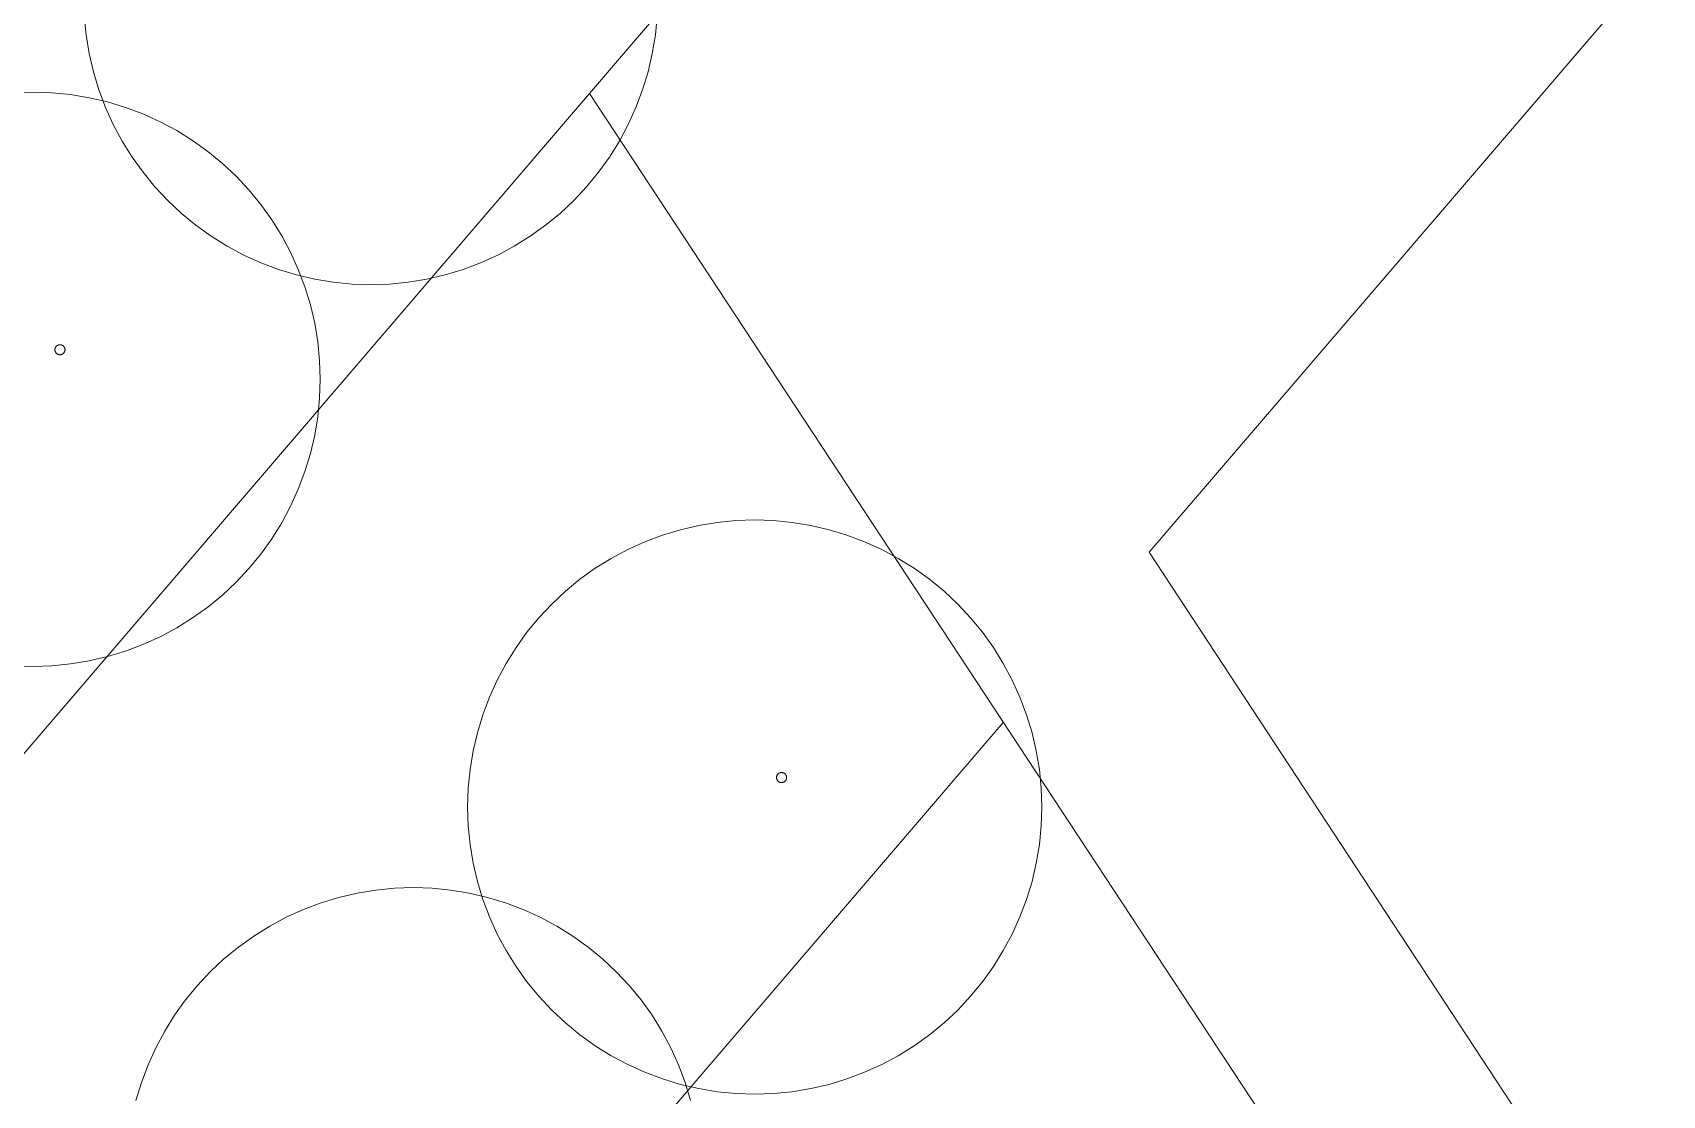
# Model space of a CAD drawing. Header units: inches. Extents: x 501854 to 503583, y 4345579 to 4347155.
# Drawn here: x 503276.38 to 503299.09, y 4346264.43 to 4346279.24 of the extents above; entities that cross this region are included whole.
import ezdxf

# ---------------------------------------------------------------- set-up
doc = ezdxf.new("R2010")
doc.units = ezdxf.units.IN
doc.header["$MEASUREMENT"] = 0
doc.layers.add('cp_alberi_linea', color=252, linetype='Continuous', lineweight=9)
doc.layers.add('cp_recinzioni leggere_linea', color=132, linetype='Continuous', lineweight=9)

msp = doc.modelspace()

# ---------------------------------------------------------------- linework, layer by layer
at = {"layer": 'cp_alberi_linea'}
for points in [[(503277.104, 4346279.464), (503277.13, 4346279.204), (503277.172, 4346278.945), (503277.232, 4346278.69), (503277.308, 4346278.44), (503277.4, 4346278.195), (503277.508, 4346277.957), (503277.631, 4346277.726), (503277.769, 4346277.503), (503277.922, 4346277.291), (503278.088, 4346277.088), (503278.267, 4346276.897), (503278.458, 4346276.718), (503278.66, 4346276.552), (503278.873, 4346276.4), (503279.095, 4346276.262), (503279.326, 4346276.138), (503279.565, 4346276.03), (503279.81, 4346275.938), (503280.06, 4346275.862), (503280.315, 4346275.803), (503280.573, 4346275.76), (503280.834, 4346275.734), (503281.095, 4346275.726), (503281.357, 4346275.734), (503281.617, 4346275.76), (503281.876, 4346275.803), (503282.131, 4346275.862), (503282.381, 4346275.938), (503282.626, 4346276.03), (503282.865, 4346276.138), (503283.095, 4346276.262), (503283.318, 4346276.4), (503283.53, 4346276.552), (503283.733, 4346276.718), (503283.924, 4346276.897), (503284.103, 4346277.088), (503284.269, 4346277.291), (503284.421, 4346277.503), (503284.559, 4346277.726), (503284.683, 4346277.957), (503284.791, 4346278.195), (503284.883, 4346278.44), (503284.959, 4346278.69), (503285.018, 4346278.945), (503285.061, 4346279.204), (503285.087, 4346279.464)], [(503276.129, 4346270.416), (503276.391, 4346270.407), (503276.652, 4346270.416), (503276.913, 4346270.442), (503277.171, 4346270.484), (503277.426, 4346270.544), (503277.676, 4346270.62), (503277.921, 4346270.712), (503278.16, 4346270.82), (503278.391, 4346270.943), (503278.613, 4346271.081), (503278.826, 4346271.234), (503279.028, 4346271.4), (503279.219, 4346271.579), (503279.398, 4346271.77), (503279.564, 4346271.972), (503279.716, 4346272.185), (503279.855, 4346272.407), (503279.978, 4346272.638), (503280.086, 4346272.877), (503280.178, 4346273.122), (503280.254, 4346273.372), (503280.314, 4346273.627), (503280.356, 4346273.885), (503280.382, 4346274.146), (503280.391, 4346274.407), (503280.382, 4346274.669), (503280.356, 4346274.929), (503280.314, 4346275.188), (503280.254, 4346275.443), (503280.178, 4346275.693), (503280.086, 4346275.938), (503279.978, 4346276.177), (503279.855, 4346276.407), (503279.716, 4346276.63), (503279.564, 4346276.842), (503279.398, 4346277.045), (503279.219, 4346277.236), (503279.028, 4346277.415), (503278.826, 4346277.581), (503278.613, 4346277.733), (503278.391, 4346277.871), (503278.16, 4346277.995), (503277.921, 4346278.103), (503277.676, 4346278.195), (503277.426, 4346278.271), (503277.171, 4346278.33), (503276.913, 4346278.373), (503276.652, 4346278.399), (503276.391, 4346278.407), (503276.129, 4346278.399)], [(503285.551, 4346264.359), (503285.475, 4346264.61), (503285.383, 4346264.855), (503285.275, 4346265.093), (503285.152, 4346265.324), (503285.014, 4346265.546), (503284.861, 4346265.759), (503284.695, 4346265.961), (503284.516, 4346266.152), (503284.325, 4346266.331), (503284.123, 4346266.497), (503283.91, 4346266.65), (503283.688, 4346266.788), (503283.457, 4346266.911), (503283.218, 4346267.019), (503282.973, 4346267.112), (503282.723, 4346267.188), (503282.468, 4346267.247), (503282.21, 4346267.29), (503281.949, 4346267.315), (503281.688, 4346267.324), (503281.426, 4346267.315), (503281.166, 4346267.29), (503280.907, 4346267.247), (503280.652, 4346267.188), (503280.402, 4346267.112), (503280.157, 4346267.019), (503279.918, 4346266.911), (503279.688, 4346266.788), (503279.465, 4346266.65), (503279.253, 4346266.497), (503279.05, 4346266.331), (503278.859, 4346266.152), (503278.68, 4346265.961), (503278.514, 4346265.759), (503278.362, 4346265.546), (503278.224, 4346265.324), (503278.1, 4346265.093), (503277.992, 4346264.855), (503277.9, 4346264.61), (503277.824, 4346264.359)]]:
    msp.add_lwpolyline(points, dxfattribs=at)
for points in [[(503276.835, 4346274.819), (503276.835, 4346274.823), (503276.834, 4346274.828), (503276.833, 4346274.832), (503276.832, 4346274.837), (503276.831, 4346274.841), (503276.829, 4346274.845), (503276.827, 4346274.85), (503276.825, 4346274.854), (503276.823, 4346274.857), (503276.82, 4346274.861), (503276.817, 4346274.865), (503276.814, 4346274.868), (503276.811, 4346274.871), (503276.807, 4346274.874), (503276.804, 4346274.877), (503276.8, 4346274.879), (503276.796, 4346274.881), (503276.791, 4346274.883), (503276.787, 4346274.885), (503276.783, 4346274.886), (503276.778, 4346274.887), (503276.774, 4346274.888), (503276.769, 4346274.888), (503276.765, 4346274.889), (503276.76, 4346274.888), (503276.755, 4346274.888), (503276.751, 4346274.887), (503276.746, 4346274.886), (503276.742, 4346274.885), (503276.738, 4346274.883), (503276.734, 4346274.881), (503276.73, 4346274.879), (503276.726, 4346274.877), (503276.722, 4346274.874), (503276.718, 4346274.871), (503276.715, 4346274.868), (503276.712, 4346274.865), (503276.709, 4346274.861), (503276.706, 4346274.857), (503276.704, 4346274.854), (503276.702, 4346274.85), (503276.7, 4346274.845), (503276.698, 4346274.841), (503276.697, 4346274.837), (503276.696, 4346274.832), (503276.695, 4346274.828), (503276.695, 4346274.823), (503276.694, 4346274.819), (503276.695, 4346274.814), (503276.695, 4346274.809), (503276.696, 4346274.805), (503276.697, 4346274.8), (503276.698, 4346274.796), (503276.7, 4346274.792), (503276.702, 4346274.788), (503276.704, 4346274.783), (503276.706, 4346274.78), (503276.709, 4346274.776), (503276.712, 4346274.772), (503276.715, 4346274.769), (503276.718, 4346274.766), (503276.722, 4346274.763), (503276.726, 4346274.76), (503276.73, 4346274.758), (503276.734, 4346274.756), (503276.738, 4346274.754), (503276.742, 4346274.752), (503276.746, 4346274.751), (503276.751, 4346274.75), (503276.755, 4346274.749), (503276.76, 4346274.749), (503276.765, 4346274.748), (503276.769, 4346274.749), (503276.774, 4346274.749), (503276.778, 4346274.75), (503276.783, 4346274.751), (503276.787, 4346274.752), (503276.791, 4346274.754), (503276.796, 4346274.756), (503276.8, 4346274.758), (503276.804, 4346274.76), (503276.807, 4346274.763), (503276.811, 4346274.766), (503276.814, 4346274.769), (503276.817, 4346274.772), (503276.82, 4346274.776), (503276.823, 4346274.78), (503276.825, 4346274.783), (503276.827, 4346274.788), (503276.829, 4346274.792), (503276.831, 4346274.796), (503276.832, 4346274.8), (503276.833, 4346274.805), (503276.834, 4346274.809), (503276.835, 4346274.814)], [(503290.445, 4346268.447), (503290.437, 4346268.709), (503290.411, 4346268.969), (503290.369, 4346269.228), (503290.309, 4346269.482), (503290.233, 4346269.733), (503290.141, 4346269.978), (503290.033, 4346270.216), (503289.909, 4346270.447), (503289.771, 4346270.669), (503289.619, 4346270.882), (503289.453, 4346271.085), (503289.274, 4346271.276), (503289.083, 4346271.455), (503288.88, 4346271.621), (503288.668, 4346271.773), (503288.445, 4346271.911), (503288.215, 4346272.035), (503287.976, 4346272.143), (503287.731, 4346272.235), (503287.481, 4346272.311), (503287.226, 4346272.37), (503286.967, 4346272.413), (503286.707, 4346272.439), (503286.445, 4346272.447), (503286.184, 4346272.439), (503285.923, 4346272.413), (503285.665, 4346272.37), (503285.41, 4346272.311), (503285.16, 4346272.235), (503284.915, 4346272.143), (503284.676, 4346272.035), (503284.445, 4346271.911), (503284.223, 4346271.773), (503284.01, 4346271.621), (503283.808, 4346271.455), (503283.617, 4346271.276), (503283.438, 4346271.085), (503283.272, 4346270.882), (503283.119, 4346270.669), (503282.981, 4346270.447), (503282.858, 4346270.216), (503282.75, 4346269.978), (503282.658, 4346269.733), (503282.582, 4346269.482), (503282.522, 4346269.228), (503282.48, 4346268.969), (503282.454, 4346268.709), (503282.445, 4346268.447), (503282.454, 4346268.186), (503282.48, 4346267.925), (503282.522, 4346267.667), (503282.582, 4346267.412), (503282.658, 4346267.161), (503282.75, 4346266.916), (503282.858, 4346266.678), (503282.981, 4346266.447), (503283.119, 4346266.225), (503283.272, 4346266.012), (503283.438, 4346265.81), (503283.617, 4346265.619), (503283.808, 4346265.44), (503284.01, 4346265.274), (503284.223, 4346265.121), (503284.445, 4346264.983), (503284.676, 4346264.86), (503284.915, 4346264.752), (503285.16, 4346264.659), (503285.41, 4346264.583), (503285.665, 4346264.524), (503285.923, 4346264.481), (503286.184, 4346264.456), (503286.445, 4346264.447), (503286.707, 4346264.456), (503286.967, 4346264.481), (503287.226, 4346264.524), (503287.481, 4346264.583), (503287.731, 4346264.659), (503287.976, 4346264.752), (503288.215, 4346264.86), (503288.445, 4346264.983), (503288.668, 4346265.121), (503288.88, 4346265.274), (503289.083, 4346265.44), (503289.274, 4346265.619), (503289.453, 4346265.81), (503289.619, 4346266.012), (503289.771, 4346266.225), (503289.909, 4346266.447), (503290.033, 4346266.678), (503290.141, 4346266.916), (503290.233, 4346267.161), (503290.309, 4346267.412), (503290.369, 4346267.667), (503290.411, 4346267.925), (503290.437, 4346268.186)], [(503286.89, 4346268.858), (503286.889, 4346268.863), (503286.889, 4346268.867), (503286.888, 4346268.872), (503286.887, 4346268.876), (503286.886, 4346268.881), (503286.884, 4346268.885), (503286.882, 4346268.889), (503286.88, 4346268.893), (503286.878, 4346268.897), (503286.875, 4346268.901), (503286.872, 4346268.905), (503286.869, 4346268.908), (503286.866, 4346268.911), (503286.862, 4346268.914), (503286.858, 4346268.917), (503286.854, 4346268.919), (503286.85, 4346268.921), (503286.846, 4346268.923), (503286.842, 4346268.925), (503286.838, 4346268.926), (503286.833, 4346268.927), (503286.829, 4346268.928), (503286.824, 4346268.928), (503286.819, 4346268.928), (503286.815, 4346268.928), (503286.81, 4346268.928), (503286.806, 4346268.927), (503286.801, 4346268.926), (503286.797, 4346268.925), (503286.793, 4346268.923), (503286.788, 4346268.921), (503286.784, 4346268.919), (503286.78, 4346268.917), (503286.777, 4346268.914), (503286.773, 4346268.911), (503286.77, 4346268.908), (503286.767, 4346268.905), (503286.764, 4346268.901), (503286.761, 4346268.897), (503286.759, 4346268.893), (503286.757, 4346268.889), (503286.755, 4346268.885), (503286.753, 4346268.881), (503286.752, 4346268.876), (503286.751, 4346268.872), (503286.75, 4346268.867), (503286.749, 4346268.863), (503286.749, 4346268.858), (503286.749, 4346268.854), (503286.75, 4346268.849), (503286.751, 4346268.845), (503286.752, 4346268.84), (503286.753, 4346268.836), (503286.755, 4346268.832), (503286.757, 4346268.827), (503286.759, 4346268.823), (503286.761, 4346268.819), (503286.764, 4346268.816), (503286.767, 4346268.812), (503286.77, 4346268.809), (503286.773, 4346268.806), (503286.777, 4346268.803), (503286.78, 4346268.8), (503286.784, 4346268.798), (503286.788, 4346268.795), (503286.793, 4346268.794), (503286.797, 4346268.792), (503286.801, 4346268.791), (503286.806, 4346268.79), (503286.81, 4346268.789), (503286.815, 4346268.788), (503286.819, 4346268.788), (503286.824, 4346268.788), (503286.829, 4346268.789), (503286.833, 4346268.79), (503286.838, 4346268.791), (503286.842, 4346268.792), (503286.846, 4346268.794), (503286.85, 4346268.795), (503286.854, 4346268.798), (503286.858, 4346268.8), (503286.862, 4346268.803), (503286.866, 4346268.806), (503286.869, 4346268.809), (503286.872, 4346268.812), (503286.875, 4346268.816), (503286.878, 4346268.819), (503286.88, 4346268.823), (503286.882, 4346268.827), (503286.884, 4346268.832), (503286.886, 4346268.836), (503286.887, 4346268.84), (503286.888, 4346268.845), (503286.889, 4346268.849), (503286.889, 4346268.854)]]:
    msp.add_lwpolyline(points, close=True, dxfattribs=at)
at = {"layer": 'cp_recinzioni leggere_linea'}
for points in [[(503237.962, 4346346.928), (503239.055, 4346345.876), (503270.359, 4346315.729), (503281.456, 4346302.537), (503291.152, 4346286.569), (503284.142, 4346278.389), (503325.32, 4346215.827)], [(503298.711, 4346279.899), (503291.941, 4346271.998), (503327.777, 4346217.44)], [(503284.142, 4346278.389), (503268.886, 4346260.587)], [(503289.909, 4346269.627), (503276.541, 4346254.027)]]:
    msp.add_lwpolyline(points, dxfattribs=at)

doc.saveas('drawing.dxf')
